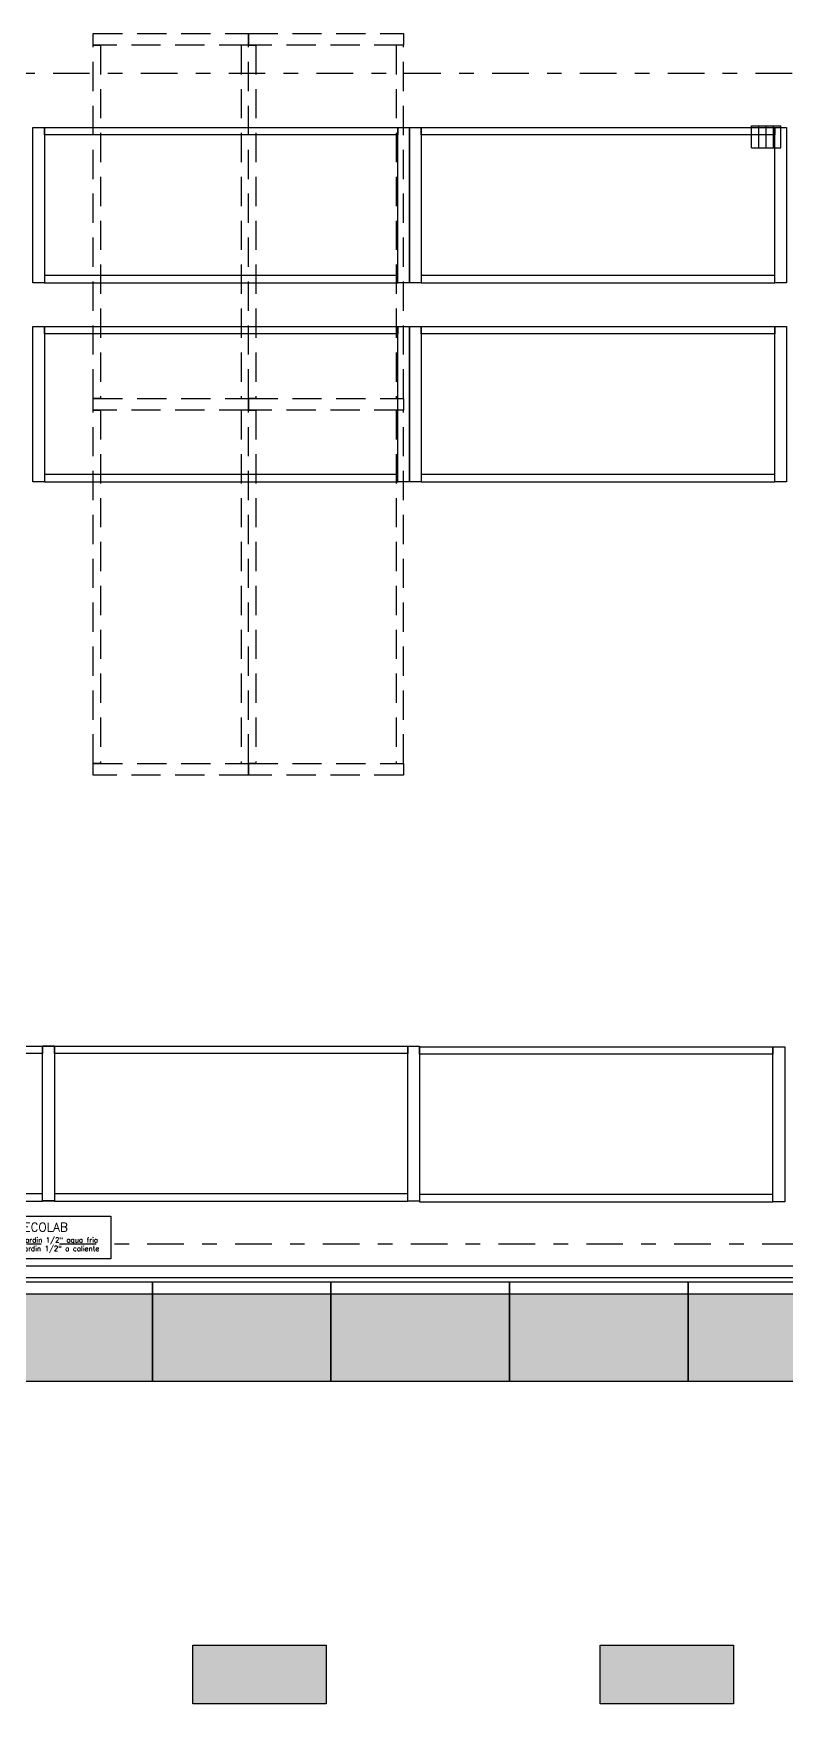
# Model space of a CAD drawing. Header units: millimetres. Extents: x 340 to 1003762, y 22 to 362022.
# Drawn here: x 445.42 to 450.56, y 87.21 to 98.62 of the extents above; entities that cross this region are included whole.
import ezdxf
from ezdxf.xclip import XClip

# ---------------------------------------------------------------- set-up
doc = ezdxf.new("R2010")
doc.units = ezdxf.units.MM
doc.header["$XCLIPFRAME"] = 0
for name, pattern in [('LSBB_P_002 - PLANTA 1° NIVEL SALA DE VENTAS$0$000_ALTILLO PROPUESTA$0$HIDDEN', [0.375, 0.25, -0.125]), ('LSBB_P_002 - PLANTA 1° NIVEL SALA DE VENTAS$0$DASHDOT2', [0.5, 0.25, -0.125, 0, -0.125]), ('LSBB_P_002 - PLANTA 1° NIVEL SALA DE VENTAS$0$DASHED', [0.75, 0.5, -0.25])]:
    doc.linetypes.add(name, pattern=pattern)
for name, color, linetype in [('LSBB_P_002 - PLANTA 1° NIVEL SALA DE VENTAS$0$A-DEMOLICIONES', 30, 'LSBB_P_002 - PLANTA 1° NIVEL SALA DE VENTAS$0$DASHED'), ('LSBB_P_002 - PLANTA 1° NIVEL SALA DE VENTAS$0$A-GONDOLAS', 1, 'Continuous'), ('LSBB_P_002 - PLANTA 1° NIVEL SALA DE VENTAS$0$A-LAYOUT', 7, 'Continuous'), ('LSBB_P_002 - PLANTA 1° NIVEL SALA DE VENTAS$0$A-MOBILIARIO', 8, 'Continuous'), ('LSBB_P_002 - PLANTA 1° NIVEL SALA DE VENTAS$0$EJES', 8, 'LSBB_P_002 - PLANTA 1° NIVEL SALA DE VENTAS$0$DASHDOT2'), ('LSBB_P_002 - PLANTA 1° NIVEL SALA DE VENTAS$0$LLAVES ECOLAB', 90, 'Continuous'), ('LSBB_P_002 - PLANTA 1° NIVEL SALA DE VENTAS$0$RACKS BODEGAS', 2, 'Continuous'), ('LSBB_P_002 - PLANTA 1° NIVEL SALA DE VENTAS$0$TABIQUE', 3, 'Continuous'), ('XREF', 7, 'Continuous')]:
    doc.layers.add(name, color=color, linetype=linetype)
doc.layers.add('LSBB_P_002 - PLANTA 1° NIVEL SALA DE VENTAS$0$LAYOUT$0$A-SALA-HATCH-VINOS Y LICORES', color=7, linetype='Continuous', true_color=0x008542)
doc.styles.add('LSBB_P_002 - PLANTA 1° NIVEL SALA DE VENTAS$0$ROMANS', font='romans')

# ---------------------------------------------------------------- blocks, each defined once
blk = doc.blocks.new('LSBB_P_002 - PLANTA 1° NIVEL SALA DE VENTAS$0$LLAVE ECOLAB')
at = {"layer": 'LSBB_P_002 - PLANTA 1° NIVEL SALA DE VENTAS$0$LLAVES ECOLAB', "color": 8}
blk.add_lwpolyline([(-1.501, 0.544), (-1.501, 1.437), (-1.209, 1.437), (-1.209, 0.544)], close=True, dxfattribs=at)
for points in [[(-1.355, 0.544), (-1.355, 0.295)], [(-1.355, 0.511), (-1.355, 0.295)]]:
    blk.add_lwpolyline(points, dxfattribs=at)
at = {"layer": 'LSBB_P_002 - PLANTA 1° NIVEL SALA DE VENTAS$0$LLAVES ECOLAB', "color": 8, "const_width": 0.035}
blk.add_lwpolyline([(-1.375, 0.295, 1), (-1.335, 0.295, 1)], format="xyb", close=True, dxfattribs=at)
blk.add_lwpolyline([(-1.375, 0.295, 1), (-1.335, 0.295, 1)], format="xyb", close=True, dxfattribs=at)
at = {"layer": 'LSBB_P_002 - PLANTA 1° NIVEL SALA DE VENTAS$0$A-MOBILIARIO', "ltscale": 0.25, "insert": (-1.352, 0.992), "char_height": 0.06, "width": 1.14638, "attachment_point": 5, "rotation": 90, "style": 'LSBB_P_002 - PLANTA 1° NIVEL SALA DE VENTAS$0$ROMANS'}
blk.add_mtext('\\A1;ECOLAB\\P{\\H0.58333x;2 Llave Jardin 1/2" agua fria\\P1 Llave Jardin 1/2" a caliente}', dxfattribs=at)
blk = doc.blocks.new('LSBB_P_002 - PLANTA 1° NIVEL SALA DE VENTAS$0$1208_Sala de Ventas$0$G. 122 X 60')
h = blk.add_hatch(color=256)
h.dxf.hatch_style = 1
h.paths.add_polyline_path([(-0.005, 0), (0.595, 0), (0.595, 1.22), (-0.005, 1.22)])
at = {"layer": 'LSBB_P_002 - PLANTA 1° NIVEL SALA DE VENTAS$0$A-GONDOLAS'}
for points in [[(-0.005, 0), (-0.085, 0), (-0.085, 1.22), (-0.005, 1.22)], [(-0.005, 0), (0.595, 0), (0.595, 1.22), (-0.005, 1.22)]]:
    blk.add_lwpolyline(points, close=True, dxfattribs=at)
blk = doc.blocks.new('LSBB_P_002 - PLANTA 1° NIVEL SALA DE VENTAS$0$REF-LAYOUT N+0.00 E 03$0$REF-LAYOUT N+0.00 E 02$0$G. 91 X 40')
blk.add_hatch(color=256).paths.add_polyline_path([(6113.508, -1120.886), (6112.598, -1120.886), (6112.598, -1121.286), (6113.508, -1121.286)])
at = {"layer": 'LSBB_P_002 - PLANTA 1° NIVEL SALA DE VENTAS$0$A-GONDOLAS'}
blk.add_lwpolyline([(6113.508, -1120.886), (6112.598, -1120.886), (6112.598, -1121.286), (6113.508, -1121.286), (6113.508, -1120.886)], dxfattribs=at)
blk = doc.blocks.new('LSBB_P_002 - PLANTA 1° NIVEL SALA DE VENTAS$0$SVLY')
at = {"layer": 'LSBB_P_002 - PLANTA 1° NIVEL SALA DE VENTAS$0$LAYOUT$0$A-SALA-HATCH-VINOS Y LICORES', "xscale": -1}
for name, p, rotation in [('LSBB_P_002 - PLANTA 1° NIVEL SALA DE VENTAS$0$1208_Sala de Ventas$0$G. 122 X 60', (1061.523, 304.821), 90), ('LSBB_P_002 - PLANTA 1° NIVEL SALA DE VENTAS$0$1208_Sala de Ventas$0$G. 122 X 60', (1062.743, 304.821), 90), ('LSBB_P_002 - PLANTA 1° NIVEL SALA DE VENTAS$0$1208_Sala de Ventas$0$G. 122 X 60', (1063.963, 304.821), 90), ('LSBB_P_002 - PLANTA 1° NIVEL SALA DE VENTAS$0$1208_Sala de Ventas$0$G. 122 X 60', (1065.183, 304.821), 90), ('LSBB_P_002 - PLANTA 1° NIVEL SALA DE VENTAS$0$1208_Sala de Ventas$0$G. 122 X 60', (1066.403, 304.821), 90), ('LSBB_P_002 - PLANTA 1° NIVEL SALA DE VENTAS$0$REF-LAYOUT N+0.00 E 03$0$REF-LAYOUT N+0.00 E 02$0$G. 91 X 40', (-5050.799, -818.861), 180), ('LSBB_P_002 - PLANTA 1° NIVEL SALA DE VENTAS$0$REF-LAYOUT N+0.00 E 03$0$REF-LAYOUT N+0.00 E 02$0$G. 91 X 40', (-5048.015, -818.861), 180)]:
    blk.add_blockref(name, p, dxfattribs=dict(at, rotation=rotation))
blk = doc.blocks.new('LSBB_P_002 - PLANTA 1° NIVEL SALA DE VENTAS$0$DEMOL')
at = {"layer": 'LSBB_P_002 - PLANTA 1° NIVEL SALA DE VENTAS$0$A-DEMOLICIONES', "linetype": 'LSBB_P_002 - PLANTA 1° NIVEL SALA DE VENTAS$0$000_ALTILLO PROPUESTA$0$HIDDEN', "ltscale": 0.8}
for p, q in [((1061.119, 313.36), (1061.119, 313.44)), ((1061.119, 313.44), (1062.179, 313.44)), ((1061.119, 313.36), (1061.119, 313.44)), ((1061.119, 313.44), (1062.179, 313.44)), ((1062.179, 313.36), (1061.119, 313.36)), ((1061.119, 313.36), (1061.169, 313.36)), ((1061.119, 310.945), (1061.119, 313.36)), ((1062.179, 313.36), (1061.119, 313.36)), ((1061.169, 313.36), (1061.169, 310.945)), ((1062.179, 313.36), (1062.129, 313.36)), ((1062.129, 313.36), (1062.129, 310.945)), ((1062.179, 313.36), (1062.179, 313.44)), ((1062.179, 313.44), (1063.239, 313.44)), ((1062.179, 313.44), (1062.179, 313.36)), ((1062.179, 313.36), (1062.179, 313.44)), ((1062.179, 313.44), (1063.239, 313.44)), ((1062.179, 313.44), (1062.179, 313.36)), ((1063.239, 313.36), (1062.179, 313.36)), ((1062.179, 313.36), (1062.229, 313.36)), ((1062.179, 310.945), (1062.179, 313.36)), ((1062.179, 310.945), (1062.179, 313.36)), ((1063.239, 313.36), (1062.179, 313.36)), ((1062.229, 313.36), (1062.229, 310.945)), ((1063.239, 313.36), (1063.189, 313.36)), ((1063.189, 313.36), (1063.189, 310.945)), ((1063.239, 313.44), (1063.239, 313.36)), ((1063.239, 313.44), (1063.239, 313.36)), ((1063.239, 310.945), (1063.239, 313.36)), ((1065.617, 312.809), (1066.117, 312.809)), ((1065.617, 312.659), (1065.617, 312.809)), ((1065.667, 312.659), (1065.667, 312.809)), ((1065.717, 312.659), (1065.717, 312.809)), ((1065.767, 312.659), (1065.767, 312.809)), ((1065.817, 312.659), (1065.817, 312.809)), ((1065.617, 312.659), (1066.117, 312.659)), ((1061.169, 310.945), (1061.119, 310.945)), ((1061.119, 310.865), (1061.119, 310.945)), ((1061.119, 310.945), (1062.179, 310.945)), ((1061.119, 310.865), (1061.119, 310.945)), ((1061.119, 310.945), (1062.179, 310.945)), ((1061.119, 310.865), (1061.119, 310.945)), ((1061.119, 310.945), (1062.179, 310.945)), ((1062.129, 310.945), (1062.179, 310.945)), ((1062.229, 310.945), (1062.179, 310.945)), ((1062.179, 310.865), (1062.179, 310.945)), ((1062.179, 310.945), (1063.239, 310.945)), ((1062.179, 310.945), (1062.179, 310.865)), ((1062.179, 310.865), (1062.179, 310.945)), ((1062.179, 310.945), (1063.239, 310.945)), ((1062.179, 310.945), (1062.179, 310.865)), ((1062.179, 310.865), (1062.179, 310.945)), ((1062.179, 310.945), (1063.239, 310.945)), ((1062.179, 310.945), (1062.179, 310.865)), ((1063.189, 310.945), (1063.239, 310.945)), ((1063.239, 310.945), (1063.239, 310.865)), ((1063.239, 310.945), (1063.239, 310.865)), ((1063.239, 310.945), (1063.239, 310.865)), ((1062.179, 310.865), (1061.119, 310.865)), ((1062.179, 310.865), (1061.119, 310.865)), ((1061.119, 310.865), (1061.169, 310.865)), ((1061.119, 308.45), (1061.119, 310.865)), ((1062.179, 310.865), (1061.119, 310.865)), ((1061.169, 310.865), (1061.169, 308.45)), ((1062.179, 310.865), (1062.129, 310.865)), ((1062.129, 310.865), (1062.129, 308.45)), ((1063.239, 310.865), (1062.179, 310.865)), ((1063.239, 310.865), (1062.179, 310.865)), ((1062.179, 310.865), (1062.229, 310.865)), ((1062.179, 308.45), (1062.179, 310.865)), ((1062.179, 308.45), (1062.179, 310.865)), ((1063.239, 310.865), (1062.179, 310.865)), ((1062.229, 310.865), (1062.229, 308.45)), ((1063.239, 310.865), (1063.189, 310.865)), ((1063.189, 310.865), (1063.189, 308.45)), ((1063.239, 308.45), (1063.239, 310.865)), ((1061.169, 308.45), (1061.119, 308.45)), ((1061.119, 308.37), (1061.119, 308.45)), ((1061.119, 308.45), (1062.179, 308.45)), ((1062.129, 308.45), (1062.179, 308.45)), ((1062.229, 308.45), (1062.179, 308.45)), ((1062.179, 308.37), (1062.179, 308.45)), ((1062.179, 308.45), (1063.239, 308.45)), ((1062.179, 308.45), (1062.179, 308.37)), ((1063.189, 308.45), (1063.239, 308.45)), ((1063.239, 308.45), (1063.239, 308.37)), ((1062.179, 308.37), (1061.119, 308.37)), ((1063.239, 308.37), (1062.179, 308.37))]:
    blk.add_line(p, q, dxfattribs=at)
blk = doc.blocks.new('LSBB_P_002 - PLANTA 1° NIVEL SALA DE VENTAS', base_point=(223.57, 14.22))
at = {"layer": 'LSBB_P_002 - PLANTA 1° NIVEL SALA DE VENTAS$0$EJES'}
for p, q in [((877.894, 313.166), (769.057, 313.166)), ((879.738, 305.166), (769.057, 305.166))]:
    blk.add_line(p, q, dxfattribs=at)
at = {"layer": 'LSBB_P_002 - PLANTA 1° NIVEL SALA DE VENTAS$0$RACKS BODEGAS', "color": 2}
for points in [[(860.705, 311.736), (860.705, 312.796), (860.785, 312.796), (860.785, 311.736)], [(863.2, 312.796), (863.2, 312.746), (860.785, 312.746), (860.785, 312.796)], [(863.2, 311.736), (863.2, 312.796), (863.28, 312.796), (863.28, 311.736)], [(863.28, 311.736), (863.28, 312.796), (863.36, 312.796), (863.36, 311.736)], [(865.775, 312.796), (865.775, 312.746), (863.36, 312.746), (863.36, 312.796)], [(865.775, 311.736), (865.775, 312.796), (865.855, 312.796), (865.855, 311.736)], [(863.2, 311.736), (863.2, 311.786), (860.785, 311.786), (860.785, 311.736)], [(865.775, 311.736), (865.775, 311.786), (863.36, 311.786), (863.36, 311.736)], [(860.705, 310.376), (860.705, 311.436), (860.785, 311.436), (860.785, 310.376)], [(863.2, 311.436), (863.2, 311.386), (860.785, 311.386), (860.785, 311.436)], [(863.2, 310.376), (863.2, 311.436), (863.28, 311.436), (863.28, 310.376)], [(863.28, 310.376), (863.28, 311.436), (863.36, 311.436), (863.36, 310.376)], [(865.775, 311.436), (865.775, 311.386), (863.36, 311.386), (863.36, 311.436)], [(865.775, 310.376), (865.775, 311.436), (865.855, 311.436), (865.855, 310.376)], [(863.2, 310.376), (863.2, 310.426), (860.785, 310.426), (860.785, 310.376)], [(865.775, 310.376), (865.775, 310.426), (863.36, 310.426), (863.36, 310.376)], [(860.773, 306.519), (860.773, 306.469), (858.358, 306.469), (858.358, 306.519)], [(860.773, 305.462), (860.773, 306.522), (860.853, 306.522), (860.853, 305.462)], [(860.773, 305.459), (860.773, 306.519), (860.853, 306.519), (860.853, 305.459)], [(863.268, 306.519), (863.268, 306.469), (860.853, 306.469), (860.853, 306.519)], [(863.268, 305.459), (863.268, 306.519), (863.348, 306.519), (863.348, 305.459)], [(863.268, 305.459), (863.268, 306.519), (863.348, 306.519), (863.348, 305.459)], [(865.763, 306.515), (865.763, 306.465), (863.348, 306.465), (863.348, 306.515)], [(865.763, 305.455), (865.763, 306.515), (865.843, 306.515), (865.843, 305.455)], [(860.773, 305.459), (860.773, 305.509), (858.358, 305.509), (858.358, 305.459)], [(863.268, 305.459), (863.268, 305.509), (860.853, 305.509), (860.853, 305.459)], [(865.763, 305.455), (865.763, 305.505), (863.348, 305.505), (863.348, 305.455)]]:
    blk.add_lwpolyline(points, close=True, dxfattribs=at)
at = {"layer": 'LSBB_P_002 - PLANTA 1° NIVEL SALA DE VENTAS$0$TABIQUE'}
for p, q in [((872.682, 305.016), (859.029, 305.016)), ((872.682, 304.936), (859.029, 304.936)), ((872.682, 304.906), (859.178, 304.906))]:
    blk.add_line(p, q, dxfattribs=at)
at = {"layer": 'LSBB_P_002 - PLANTA 1° NIVEL SALA DE VENTAS$0$A-DEMOLICIONES'}
blk.add_blockref('LSBB_P_002 - PLANTA 1° NIVEL SALA DE VENTAS$0$DEMOL', (-200, 0), dxfattribs=at)
at = {"layer": 'LSBB_P_002 - PLANTA 1° NIVEL SALA DE VENTAS$0$A-LAYOUT', "color": 1}
blk.add_blockref('LSBB_P_002 - PLANTA 1° NIVEL SALA DE VENTAS$0$SVLY', (-200, 0), dxfattribs=at)
at = {"layer": 'LSBB_P_002 - PLANTA 1° NIVEL SALA DE VENTAS$0$LLAVES ECOLAB', "rotation": 270}
blk.add_blockref('LSBB_P_002 - PLANTA 1° NIVEL SALA DE VENTAS$0$LLAVE ECOLAB', (859.801, 303.857), dxfattribs=at)

msp = doc.modelspace()

# ---------------------------------------------------------------- block references
at = {"layer": 'XREF'}
ref = msp.add_blockref('LSBB_P_002 - PLANTA 1° NIVEL SALA DE VENTAS', (-191.719, -200.6), dxfattribs=at)
XClip(ref).set_block_clipping_path([(755.454857474, 236.6800249606), (887.3150098981, 333.6713636781)])

doc.saveas('drawing.dxf')
